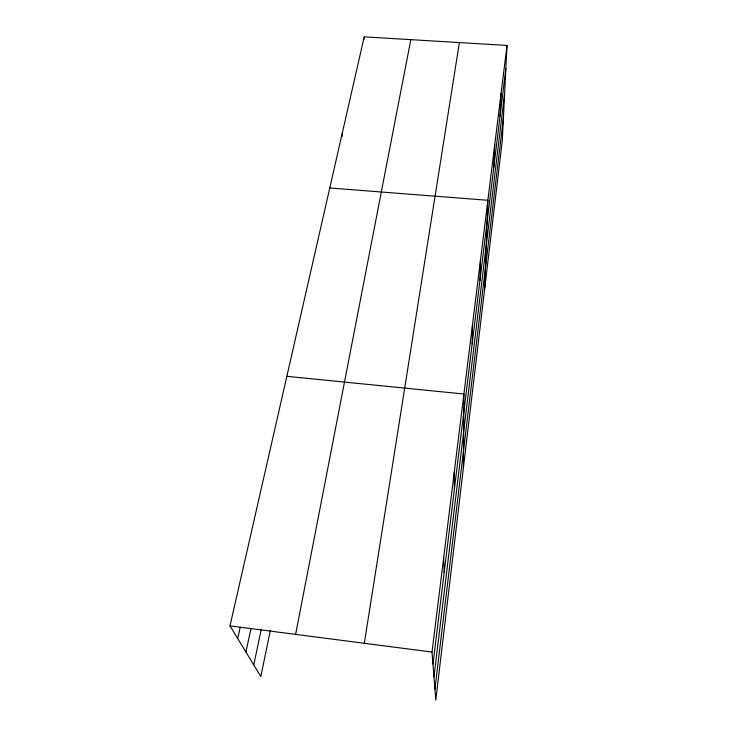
<?xml version="1.0" encoding="UTF-8"?>
<svg xmlns="http://www.w3.org/2000/svg" width="737" height="737" viewBox="0 0 737 737"><rect width="100%" height="100%" fill="white"/><g stroke="black" fill="none" stroke-linecap="round" stroke-linejoin="round"><path stroke-width="1.11" d="M463.38 468.004L463.923 394.019L286.859 376.321M472.168 343.893L472.546 324.252M479.916 280.567L480.506 259.875M484.762 288.13L487.876 200.289L329.78 187.99M493.799 167.198L494.711 144.968M500.036 116.243L501.077 93.479M507.01 45.436L502.275 140.758L435.779 700.15L432.02 652.061L507.01 45.436L364.216 36.85L229.99 625.87L260.824 676.52L270.387 630.292M434.922 689.141L503.399 118.215M433.964 676.934L504.615 93.728M432.969 664.138L505.858 68.624M364.308 643.281L459.381 42.571M295.62 634.373L410.831 39.651M253.749 664.903L261.285 629.287M245.909 652.024L250.995 628.587M237.71 638.555L240.207 627.353M229.99 625.87L432.02 652.061M342.069 134.06L342.364 136.271M364.216 36.85L364.437 39.043M443.656 557.927L444.181 572.548M454.25 472.279L454.407 488.953"/></g></svg>
